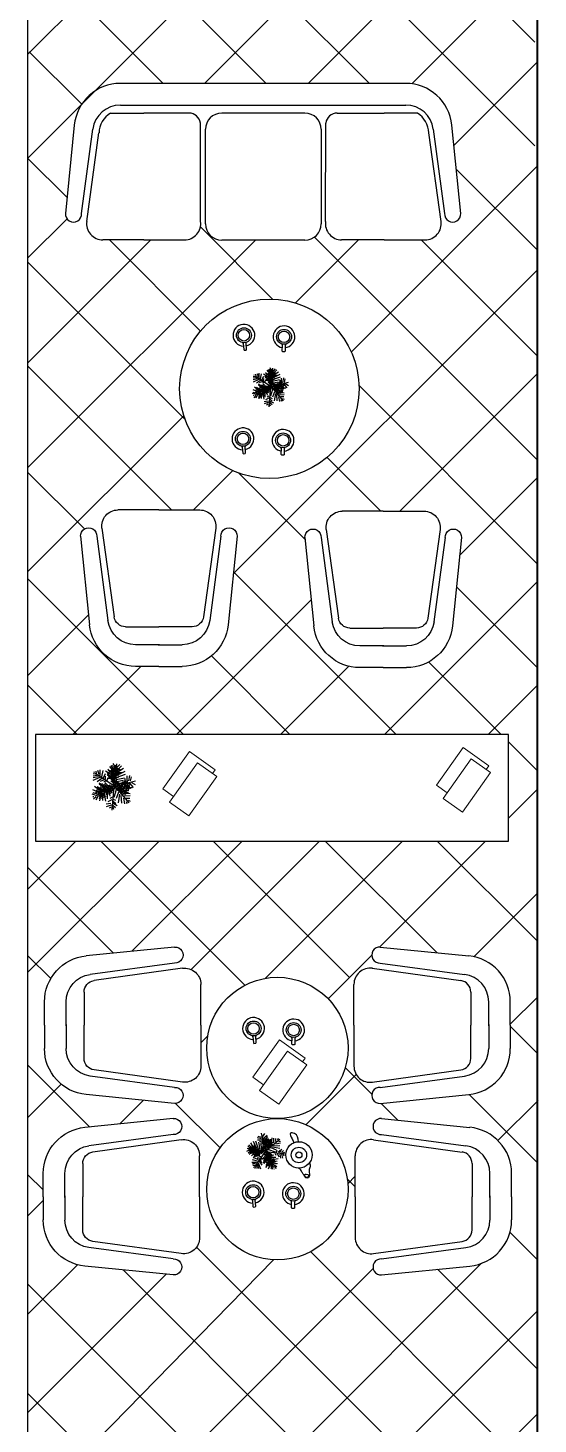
# Model space of a CAD drawing. Header units: millimetres. Extents: x 10088 to 21623, y -4423 to -852.
# Drawn here: x 11814 to 12034, y -3981 to -3378 of the extents above; entities that cross this region are included whole.
import ezdxf

# ---------------------------------------------------------------- set-up
doc = ezdxf.new("R2010")
doc.units = ezdxf.units.MM
doc.linetypes.add('100000', pattern=[200000, 100000, 100000])
for name, color, linetype in [('001', 1, 'Continuous'), ('KP', 1, 'Continuous'), ('LAYER4', 3, 'Continuous'), ('TF', 6, 'Continuous')]:
    doc.layers.add(name, color=color, linetype=linetype)
doc.layers.add('cam', color=4, linetype='Continuous', lineweight=15)
doc.layers.add('SIVA', color=31, linetype='Continuous', lineweight=5)
doc.layers.add('zemin malzeme', color=8, linetype='Continuous', transparency=0.7)

# ---------------------------------------------------------------- blocks, each defined once
blk = doc.blocks.new('22E')
at = {"layer": 'TF'}
for p, q in [((133.92, 68.92), (20.65, 68.92)), ((143.99, 68.92), (133.92, 68.92)), ((16.37, 56.11), (30.72, 56.11)), ((20.64, 59.56), (134.22, 59.56)), ((30.42, 59.56), (144, 59.56)), ((50.26, 56.11), (30.72, 56.11)), ((100.44, 56.08), (64.44, 56.08)), ((114.38, 56.11), (134.66, 56.11)), ((149.01, 56.11), (134.66, 56.11)), ((0.75, 50.92), (-3.08, 12.73)), ((3.86, 12.73), (8.75, 49.15)), ((55.33, 9.28), (55.21, 51.8)), ((57.44, 8.22), (57.44, 49.08)), ((107.44, 49.08), (107.44, 8.22)), ((109.31, 9.28), (109.43, 51.8)), ((155.89, 49.15), (160.78, 12.73)), ((167.72, 12.73), (163.89, 50.92)), ((6.12, 9.28), (11.41, 47.5)), ((159.26, 9.28), (153.97, 47.5)), ((30.72, 1.32), (13.05, 1.32)), ((30.72, 1.32), (48.39, 1.32)), ((100.44, 1.22), (64.44, 1.22)), ((134.66, 1.32), (116.25, 1.32)), ((134.66, 1.32), (152.33, 1.32))]:
    blk.add_line(p, q, dxfattribs=at)
for centre, radius, start, end in [((20.65, 48.92), 20, 90, 174.27212), ((143.99, 48.92), 20, 5.72788, 90), ((20.64, 47.56), 12, 90, 172.36157), ((22.05, 47.12), 10.64, 122.26525, 177.90356), ((50.26, 51.11), 5, 7.88704, 90), ((64.44, 49.08), 7, 90, 180), ((100.44, 49.08), 7, 0, 90), ((114.38, 51.11), 5, 90, 172.11296), ((144, 47.56), 12, 7.63843, 90), ((143.33, 47.12), 10.64, 2.09644, 57.73475), ((0.39, 12.51), 3.48, 176.42225, 3.57775), ((164.25, 12.51), 3.48, 176.42225, 3.57775), ((13.05, 8.32), 7, 172.11296, 270), ((48.39, 8.32), 7, 270, 7.88704), ((64.44, 8.22), 7, 180, 270), ((100.44, 8.22), 7, 270, 0), ((116.25, 8.32), 7, 172.11296, 270), ((152.33, 8.32), 7, 270, 7.88704)]:
    blk.add_arc(centre, radius, start, end, dxfattribs=at)
blk = doc.blocks.new('10E')
at = {"layer": 'TF'}
for p, q in [((-2.01, 69.4), (-12.08, 69.4)), ((-2.01, 69.4), (8.06, 69.4)), ((-1.71, 60.04), (-12.09, 60.04)), ((-2.31, 60.04), (8.07, 60.04)), ((-35.81, 13.2), (-31.98, 51.4)), ((-28.87, 13.2), (-23.99, 49.63)), ((-16.37, 52.3), (-2.01, 52.3)), ((12.35, 52.3), (-2.01, 52.3)), ((24.85, 13.2), (19.96, 49.63)), ((31.79, 13.2), (27.96, 51.4)), ((-26.62, 9.76), (-21.32, 47.98)), ((22.59, 9.76), (17.3, 47.98)), ((-2.01, 1.8), (-19.68, 1.8)), ((-2.01, 1.8), (15.66, 1.8))]:
    blk.add_line(p, q, dxfattribs=at)
for centre, radius, start, end in [((-12.08, 49.4), 20, 90, 174.27212), ((8.06, 49.4), 20, 5.72788, 90), ((-12.09, 48.04), 12, 90, 172.36157), ((8.07, 48.04), 12, 7.63843, 90), ((-16.37, 47.3), 5, 90, 172.11296), ((12.35, 47.3), 5, 7.88704, 90), ((-32.34, 12.99), 3.48, 176.42225, 3.57775), ((28.32, 12.99), 3.48, 176.42225, 3.57775), ((-19.68, 8.8), 7, 172.11296, 270), ((15.66, 8.8), 7, 270, 7.88704)]:
    blk.add_arc(centre, radius, start, end, dxfattribs=at)
blk = doc.blocks.new('jhjfdkjfhd')
at = {"layer": '001', "color": 52, "linetype": 'ByBlock', "true_color": 0xc8c92d}
for p, q in [((12255.8, -5133.27), (12255.14, -5133.11)), ((12255.86, -5132.12), (12255.2, -5132.12)), ((12255.53, -5132.4), (12255.31, -5132.67)), ((12255.8, -5132.89), (12255.31, -5132.78)), ((12255.86, -5131.35), (12255.58, -5131.3)), ((12256.13, -5131.9), (12255.69, -5131.74)), ((12256.9, -5133.05), (12255.91, -5132.34)), ((12256.74, -5133.27), (12255.97, -5133.27)), ((12256.79, -5132.34), (12256.19, -5131.35)), ((12256.46, -5132.89), (12256.24, -5132.89)), ((12256.9, -5132.94), (12256.35, -5132.29)), ((12257.07, -5131.57), (12256.41, -5131.41)), ((12257.12, -5130.42), (12256.46, -5130.42)), ((12256.74, -5131.35), (12256.52, -5131.02)), ((12256.52, -5131.02), (12256.79, -5131.79)), ((12256.79, -5130.69), (12256.57, -5130.97)), ((12257.07, -5131.19), (12256.57, -5131.08)), ((12257.12, -5129.65), (12256.85, -5129.59)), ((12257.4, -5130.2), (12256.96, -5130.03)), ((12257.01, -5132.01), (12257.01, -5131.63)), ((12257.07, -5132.67), (12257.07, -5132.29)), ((12257.07, -5133), (12257.84, -5133)), ((12258.17, -5131.35), (12257.18, -5130.64)), ((12258, -5131.57), (12257.23, -5131.57)), ((12257.23, -5133.33), (12257.23, -5132.94)), ((12257.29, -5132.67), (12257.51, -5131.24)), ((12257.29, -5132.83), (12257.67, -5132.72)), ((12257.4, -5132.34), (12258.17, -5132.18)), ((12258.06, -5130.64), (12257.45, -5129.65)), ((12257.84, -5131.63), (12257.45, -5131.9)), ((12257.73, -5131.19), (12257.51, -5131.19)), ((12257.56, -5133.27), (12258.28, -5133.38)), ((12257.58, -5133.72), (12257.8, -5132.29)), ((12258.17, -5131.24), (12257.62, -5130.58)), ((12257.84, -5132.01), (12257.67, -5132.45)), ((12257.67, -5133.44), (12257.84, -5132.89)), ((12257.78, -5129.32), (12258.06, -5130.09)), ((12258, -5129.65), (12257.78, -5129.32)), ((12257.84, -5132.89), (12257.78, -5132.56)), ((12257.78, -5132.56), (12258.11, -5132.89)), ((12258.11, -5132.89), (12257.78, -5133.33)), ((12258.17, -5131.63), (12258, -5132.18)), ((12258.11, -5132.83), (12258.44, -5132.4)), ((12258.28, -5132.23), (12258.17, -5133.44)), ((12258.28, -5130.31), (12258.28, -5129.92)), ((12258.33, -5130.97), (12258.33, -5130.58)), ((12258.33, -5131.3), (12259.1, -5131.3)), ((12258.39, -5132.4), (12258.61, -5132.67)), ((12258.44, -5131.79), (12258.44, -5131.96)), ((12258.5, -5131.63), (12258.5, -5131.24)), ((12258.55, -5130.97), (12258.77, -5129.54)), ((12258.55, -5131.13), (12258.94, -5131.02)), ((12258.66, -5130.64), (12259.43, -5130.47)), ((12258.66, -5131.52), (12258.83, -5132.61)), ((12258.83, -5131.57), (12259.54, -5131.68)), ((12258.88, -5132.94), (12259.16, -5132.94)), ((12259.27, -5132.12), (12258.99, -5132.89)), ((12259.05, -5131.79), (12259.16, -5131.96)), ((12259.38, -5131.13), (12259.71, -5130.69)), ((12259.54, -5132.29), (12259.71, -5132.5)), ((12251.76, -5138.41), (12251.11, -5138.29)), ((12251.9, -5137.66), (12251.64, -5137.55)), ((12252.07, -5138.25), (12251.67, -5138.01)), ((12252.64, -5138.8), (12252.23, -5137.72)), ((12253.05, -5138.1), (12252.43, -5137.81)), ((12252.77, -5137.82), (12252.61, -5137.46)), ((12252.61, -5137.46), (12252.74, -5138.26)), ((12253.12, -5137.72), (12252.66, -5137.52)), ((12253.32, -5136.97), (12252.67, -5136.85)), ((12252.94, -5137.18), (12252.68, -5137.41)), ((12252.92, -5138.52), (12252.99, -5138.14)), ((12253.06, -5139.22), (12253.54, -5137.85)), ((12253.46, -5136.22), (12253.2, -5136.11)), ((12253.97, -5138.27), (12253.21, -5138.13)), ((12253.63, -5136.81), (12253.23, -5136.57)), ((12254.17, -5138.08), (12253.33, -5137.2)), ((12253.8, -5138.29), (12253.37, -5138.49)), ((12253.77, -5137.84), (12253.55, -5137.8)), ((12254.19, -5137.98), (12253.77, -5137.23)), ((12254.19, -5137.36), (12253.78, -5136.28)), ((12254.01, -5139.12), (12254.49, -5137.76)), ((12254.17, -5136.02), (12254.3, -5136.82)), ((12254.32, -5136.38), (12254.17, -5136.02)), ((12254.34, -5138.06), (12255.1, -5138.2)), ((12254.4, -5137.74), (12254.48, -5137.36)), ((12254.44, -5138.41), (12254.52, -5138.04)), ((12254.47, -5137.08), (12254.54, -5136.7)), ((12254.59, -5137.94), (12254.99, -5137.9)), ((12254.62, -5137.78), (12255.1, -5136.41)), ((12254.79, -5137.47), (12255.58, -5137.45)), ((12255.96, -5138.03), (12254.97, -5137.31)), ((12255.8, -5138.24), (12255.03, -5138.24)), ((12255.4, -5138.09), (12255.81, -5137.72)), ((12255.96, -5137.92), (12255.41, -5137.26)), ((12255.42, -5136.98), (12255.49, -5136.6)), ((12256.09, -5134.32), (12255.44, -5134.16)), ((12255.57, -5137.68), (12256.05, -5136.32)), ((12255.82, -5133.44), (12255.6, -5133.72)), ((12256.09, -5133.94), (12255.6, -5133.83)), ((12255.68, -5138.24), (12256.24, -5138.15)), ((12256.74, -5138.54), (12255.75, -5137.82)), ((12256.63, -5137.82), (12256.03, -5136.83)), ((12256.57, -5133.33), (12256.19, -5133.6)), ((12256.74, -5138.43), (12256.19, -5137.77)), ((12257.19, -5134.1), (12256.2, -5133.39)), ((12256.24, -5138.15), (12256.4, -5138.03)), ((12257.03, -5134.32), (12256.26, -5134.32)), ((12256.36, -5136.5), (12256.63, -5137.27)), ((12256.57, -5133.71), (12256.41, -5134.15)), ((12256.86, -5134.37), (12256.48, -5134.65)), ((12256.75, -5133.94), (12256.53, -5133.94)), ((12257.19, -5133.99), (12256.64, -5133.33)), ((12256.86, -5134.76), (12256.7, -5135.2)), ((12256.9, -5133.33), (12256.74, -5133.88)), ((12257.01, -5133.93), (12256.9, -5135.14)), ((12257.19, -5134.37), (12257.03, -5134.92)), ((12257.12, -5134.1), (12257.34, -5134.37)), ((12257.18, -5133.49), (12257.18, -5133.66)), ((12257.3, -5134.98), (12257.19, -5136.19)), ((12257.36, -5133.72), (12257.36, -5133.33)), ((12257.36, -5134.05), (12258.13, -5134.05)), ((12257.51, -5134.59), (12257.56, -5134.15)), ((12257.52, -5134.37), (12257.52, -5133.99)), ((12257.56, -5134.04), (12257.67, -5133.44)), ((12257.56, -5134.15), (12257.56, -5134.04)), ((12257.58, -5133.88), (12257.96, -5133.77)), ((12257.62, -5134.65), (12257.89, -5134.65)), ((12258, -5133.82), (12257.73, -5134.59)), ((12257.78, -5133.49), (12257.89, -5133.66)), ((12258.71, -5138.15), (12258.05, -5137.98)), ((12258.06, -5133.66), (12259.1, -5133.66)), ((12258.76, -5136.99), (12258.1, -5136.99)), ((12258.43, -5137.27), (12258.21, -5137.54)), ((12258.71, -5137.76), (12258.21, -5137.65)), ((12258.28, -5133.99), (12258.44, -5134.21)), ((12259.04, -5136.77), (12258.6, -5136.61)), ((12259.81, -5137.93), (12258.82, -5137.21)), ((12259.64, -5138.15), (12258.87, -5138.15)), ((12259.54, -5137.5), (12258.88, -5137.5)), ((12259.21, -5137.78), (12258.99, -5138.05)), ((12259.49, -5138.27), (12258.99, -5138.16)), ((12259.48, -5138.2), (12259.09, -5138.48)), ((12259.37, -5137.76), (12259.15, -5137.76)), ((12259.81, -5137.82), (12259.26, -5137.16)), ((12259.54, -5136.74), (12259.27, -5136.68)), ((12259.82, -5137.28), (12259.38, -5137.12)), ((12260.59, -5138.44), (12259.6, -5137.72)), ((12260.48, -5137.72), (12259.87, -5136.74)), ((12260.15, -5138.27), (12259.93, -5138.27)), ((12260.59, -5138.33), (12260.04, -5137.67)), ((12260.75, -5136.96), (12260.09, -5136.79)), ((12260.8, -5135.8), (12260.15, -5135.8)), ((12260.2, -5136.41), (12260.48, -5137.17)), ((12260.42, -5136.74), (12260.2, -5136.41)), ((12260.48, -5136.08), (12260.26, -5136.35)), ((12260.75, -5136.57), (12260.26, -5136.46)), ((12260.8, -5135.03), (12260.53, -5134.98)), ((12261.08, -5135.58), (12260.64, -5135.42)), ((12261.35, -5136.41), (12260.7, -5136.3)), ((12260.7, -5137.39), (12260.7, -5137.01)), ((12260.75, -5138.05), (12260.75, -5137.67)), ((12261.85, -5136.74), (12260.86, -5136.02)), ((12261.68, -5136.96), (12260.91, -5136.96)), ((12260.97, -5138.05), (12261.19, -5136.63)), ((12260.97, -5138.22), (12261.35, -5138.11)), ((12261.08, -5137.72), (12261.85, -5137.56)), ((12261.74, -5136.02), (12261.13, -5135.03)), ((12261.52, -5137.01), (12261.13, -5137.28)), ((12261.41, -5136.57), (12261.19, -5136.57)), ((12261.85, -5136.63), (12261.3, -5135.97)), ((12261.35, -5135.86), (12261.35, -5136.41)), ((12261.52, -5137.39), (12261.35, -5137.83)), ((12261.68, -5135.03), (12261.46, -5134.7)), ((12261.46, -5134.7), (12261.74, -5135.47)), ((12261.85, -5137.01), (12261.68, -5137.56)), ((12261.79, -5138.22), (12262.12, -5137.78)), ((12261.96, -5137.61), (12261.85, -5138.82)), ((12261.96, -5135.69), (12261.96, -5135.31)), ((12262.01, -5136.35), (12262.01, -5135.97)), ((12262.01, -5136.68), (12262.78, -5136.68)), ((12262.07, -5137.78), (12262.29, -5138.05)), ((12262.12, -5137.17), (12262.12, -5137.34)), ((12262.18, -5137.01), (12262.18, -5136.63)), ((12262.23, -5136.35), (12262.45, -5134.92)), ((12262.23, -5136.52), (12262.62, -5136.41)), ((12262.34, -5136.02), (12263.11, -5135.86)), ((12262.34, -5136.9), (12262.51, -5138)), ((12262.51, -5136.96), (12263.22, -5137.07)), ((12262.95, -5137.5), (12262.67, -5138.27)), ((12262.73, -5137.17), (12262.84, -5137.34)), ((12263, -5137.34), (12264.05, -5137.34)), ((12263.06, -5136.52), (12263.39, -5136.08)), ((12263.22, -5137.67), (12263.39, -5137.89)), ((12251.49, -5139.54), (12250.88, -5139.26)), ((12251.56, -5139.16), (12251.1, -5138.96)), ((12251.39, -5138.62), (12251.12, -5138.85)), ((12252.41, -5139.71), (12251.66, -5139.57)), ((12252.61, -5139.53), (12251.77, -5138.64)), ((12252.24, -5139.73), (12251.81, -5139.93)), ((12252.17, -5140.11), (12251.93, -5140.51)), ((12252.21, -5139.28), (12252, -5139.24)), ((12252.64, -5139.42), (12252.22, -5138.67)), ((12252.56, -5140.41), (12252.23, -5141.58)), ((12252.56, -5139.8), (12252.3, -5140.3)), ((12252.56, -5139.37), (12252.94, -5138.71)), ((12253.6, -5138.77), (12252.56, -5139.37)), ((12252.64, -5140.59), (12252.8, -5140.9)), ((12252.8, -5140.01), (12252.77, -5140.17)), ((12252.79, -5139.5), (12253.54, -5139.64)), ((12252.85, -5139.18), (12252.92, -5138.8)), ((12252.89, -5139.86), (12252.96, -5139.48)), ((12252.94, -5138.71), (12253.55, -5138.71)), ((12253.02, -5141.22), (12253.29, -5141.27)), ((12253.03, -5139.38), (12253.43, -5139.34)), ((12253.07, -5139.78), (12253.03, -5140.89)), ((12253.55, -5140.48), (12253.14, -5141.19)), ((12253.22, -5139.86), (12253.9, -5140.1)), ((12253.23, -5138.91), (12254.02, -5138.89)), ((12253.4, -5140.12), (12253.48, -5140.3)), ((12253.73, -5138.67), (12253.48, -5139.07)), ((12253.55, -5138.71), (12254.43, -5138.33)), ((12254.21, -5138.82), (12253.6, -5138.77)), ((12253.64, -5140.33), (12254.66, -5140.52)), ((12254.12, -5138.97), (12253.79, -5140.14)), ((12253.79, -5140.7), (12253.92, -5140.94)), ((12253.84, -5139.53), (12254.25, -5139.16)), ((12254.12, -5138.35), (12253.86, -5138.86)), ((12254.2, -5139.15), (12254.36, -5139.46)), ((12254.36, -5138.57), (12254.33, -5138.73)), ((12254.58, -5139.78), (12254.85, -5139.83)), ((12254.63, -5138.34), (12254.59, -5139.45)), ((12255.11, -5139.04), (12254.7, -5139.75)), ((12255.07, -5138.87), (12254.74, -5140.04)), ((12254.78, -5138.42), (12255.46, -5138.66)), ((12254.95, -5138.68), (12255.03, -5138.86)), ((12255.19, -5138.89), (12256.22, -5139.08)), ((12255.35, -5139.26), (12255.47, -5139.5)), ((12255.53, -5139.68), (12255.8, -5139.74)), ((12256.58, -5138.76), (12255.81, -5138.76)), ((12256.41, -5138.81), (12256.03, -5139.09)), ((12256.3, -5138.37), (12256.08, -5138.37)), ((12256.41, -5139.2), (12256.25, -5139.63)), ((12256.74, -5138.81), (12256.58, -5139.36)), ((12259.49, -5138.66), (12258.83, -5138.49)), ((12260.42, -5138.66), (12259.65, -5138.66)), ((12260.26, -5138.71), (12259.87, -5138.99)), ((12260.26, -5139.1), (12260.09, -5139.54)), ((12260.59, -5138.71), (12260.42, -5139.26)), ((12260.7, -5139.32), (12260.59, -5140.53)), ((12260.75, -5138.38), (12261.52, -5138.38)), ((12260.8, -5139.48), (12261.02, -5139.76)), ((12260.86, -5138.88), (12260.86, -5139.04)), ((12260.91, -5138.71), (12260.91, -5138.33)), ((12261.08, -5138.6), (12261.24, -5139.7)), ((12261.24, -5138.66), (12261.96, -5138.77)), ((12261.3, -5140.03), (12261.57, -5140.03)), ((12261.68, -5139.21), (12261.41, -5139.98)), ((12261.46, -5138.88), (12261.57, -5139.04)), ((12261.74, -5139.04), (12262.78, -5139.04)), ((12261.96, -5139.37), (12262.12, -5139.59)), ((12262.56, -5138.33), (12262.84, -5138.33))]:
    blk.add_line(p, q, dxfattribs=at)
at = {"layer": '001', "color": 8, "linetype": 'ByBlock'}
for p, q in [((12257.4, -5133.22), (12257.56, -5134.32)), ((12259.32, -5131.96), (12260.37, -5131.96)), ((12257.41, -5135.14), (12257.63, -5135.42)), ((12257.47, -5134.54), (12257.47, -5134.7)), ((12257.78, -5133.33), (12257.78, -5134.32)), ((12257.78, -5134.32), (12257.84, -5134.7)), ((12258.28, -5135.86), (12258.33, -5135.64)), ((12258.33, -5135.64), (12258.61, -5135.25)), ((12259.7, -5137.21), (12259.09, -5136.22)), ((12260.7, -5136.3), (12259.27, -5136.74)), ((12259.42, -5135.89), (12259.7, -5136.66))]:
    blk.add_line(p, q, dxfattribs=at)
at = {"layer": '001', "color": 114, "linetype": 'ByBlock', "true_color": 0x139b48}
for p, q in [((12254.43, -5138.33), (12255.68, -5138.24)), ((12256.4, -5138.03), (12256.85, -5137.45)), ((12256.85, -5137.45), (12257.18, -5137.01)), ((12257.78, -5137.34), (12257.07, -5138.43)), ((12257.18, -5137.01), (12257.34, -5136.74)), ((12257.34, -5135.03), (12257.51, -5134.59)), ((12258.06, -5135.47), (12257.34, -5135.03)), ((12257.34, -5136.74), (12257.56, -5136.3)), ((12257.56, -5136.3), (12257.67, -5135.64)), ((12257.67, -5135.64), (12257.84, -5135.53)), ((12258.44, -5135.25), (12257.78, -5137.34)), ((12257.84, -5134.7), (12258.22, -5135.03)), ((12258.11, -5135.25), (12257.84, -5135.53)), ((12257.84, -5135.53), (12258.17, -5135.31)), ((12257.84, -5135.53), (12257.89, -5135.75)), ((12257.89, -5135.75), (12258.28, -5135.86)), ((12258.33, -5135.03), (12258.06, -5135.47)), ((12258.39, -5135.09), (12258.17, -5135.14)), ((12258.22, -5134.76), (12258.72, -5135.42)), ((12258.83, -5136.3), (12258.28, -5135.75)), ((12258.61, -5135.25), (12258.39, -5135.09)), ((12258.72, -5135.42), (12258.94, -5135.8)), ((12259.27, -5136.74), (12258.83, -5136.3)), ((12258.94, -5135.8), (12261.35, -5135.86)), ((12255.47, -5138.6), (12254.21, -5138.82)), ((12257.07, -5138.43), (12255.47, -5138.6))]:
    blk.add_line(p, q, dxfattribs=at)
at = {"layer": '001', "color": 114, "linetype": 'ByBlock', "true_color": 0x139b48, "extrusion": (0, 0, -1)}
for centre, major_axis, ratio in [((12257.02, -5137.82), (-0.119, -0.119), 0.637314), ((12256.99, -5137.79), (-0.08, -0.114), 0.711049), ((12257.75, -5134.95), (0.089, 0.149), 0.618485), ((12257.75, -5134.91), (-0.08, -0.114), 0.711049), ((12257.8, -5136.63), (0.089, 0.149), 0.618485), ((12257.81, -5136.6), (-0.08, -0.114), 0.711049), ((12259.4, -5136.11), (0.194, -0.045), 0.711049), ((12259.39, -5136.1), (0.136, -0.031), 0.711049)]:
    blk.add_ellipse(centre, major_axis=major_axis, ratio=ratio, dxfattribs=at)
at = {"layer": 'LAYER4', "color": 116, "true_color": 0x136734}
for p, q in [((12250.74, -5132.61), (12250, -5132.5)), ((12251.51, -5133.09), (12250, -5133.25)), ((12250.45, -5132.09), (12250.35, -5131.8)), ((12257.46, -5136.76), (12250.74, -5132.32)), ((12251.22, -5132.38), (12251.16, -5131.51)), ((12252.22, -5132.73), (12251.74, -5131.28)), ((12252.51, -5133.09), (12252.55, -5131.05)), ((12253.15, -5133.5), (12253.61, -5131.28)), ((12253.73, -5133.96), (12254.48, -5132.38)), ((12257.41, -5133.4), (12254.44, -5131.53)), ((12257.26, -5134.25), (12255.02, -5132.44)), ((12257.26, -5132.57), (12255.33, -5130.89)), ((12257.72, -5131.92), (12255.98, -5129.81)), ((12257.72, -5130.97), (12256.56, -5129.41)), ((12257.78, -5129.74), (12257.26, -5128.7)), ((12257.43, -5136.59), (12258.49, -5128.83)), ((12258.3, -5133.79), (12261.71, -5132.63)), ((12258.36, -5132.11), (12260.94, -5130.45)), ((12258.43, -5133.02), (12261.58, -5131.53)), ((12258.61, -5131.22), (12260.17, -5129.6)), ((12258.82, -5129.99), (12259.65, -5129.16)), ((12262.25, -5135.37), (12262.25, -5133.21)), ((12262.83, -5135.02), (12263.24, -5133.09)), ((12252.38, -5139.25), (12249.87, -5138.24)), ((12252.45, -5133.79), (12249.93, -5134.89)), ((12251.86, -5133.5), (12250, -5133.96)), ((12253.03, -5138.94), (12250.45, -5137.07)), ((12257, -5136.97), (12250.76, -5140.54)), ((12253.8, -5138.48), (12251.41, -5137.2)), ((12253.15, -5134.19), (12251.45, -5135.37)), ((12255.21, -5137.53), (12252.18, -5135.79)), ((12254.44, -5137.84), (12252.24, -5136.24)), ((12253.96, -5134.6), (12252.51, -5135.18)), ((12254.77, -5135.1), (12253.88, -5135.33)), ((12255.83, -5137.18), (12254.23, -5135.64)), ((12254.46, -5134.38), (12254.5, -5133.32)), ((12255.05, -5134.91), (12255.4, -5133.79)), ((12255.6, -5138.24), (12256.04, -5140.54)), ((12257.32, -5135.27), (12256.12, -5133.54)), ((12256.31, -5137.65), (12256.62, -5138.94)), ((12257.41, -5135.97), (12256.43, -5134.95)), ((12257.46, -5136.76), (12256.7, -5145.56)), ((12258.36, -5138.17), (12257.41, -5141)), ((12257.43, -5136.59), (12262.88, -5142.95)), ((12257.78, -5136.24), (12259.4, -5135.6)), ((12258.05, -5136.82), (12259.71, -5136.82)), ((12258.11, -5135.33), (12260.81, -5134.75)), ((12258.3, -5134.5), (12261.33, -5133.85)), ((12258.82, -5137.59), (12261.39, -5137.07)), ((12259.53, -5138.36), (12263.2, -5136.95)), ((12260.44, -5136.18), (12265.28, -5134.95)), ((12260.61, -5135.83), (12260.79, -5135.25)), ((12261.08, -5136.24), (12261.95, -5136.99)), ((12261.44, -5135.6), (12261.6, -5134.14)), ((12261.89, -5136.06), (12262.95, -5136.7)), ((12263.01, -5135.7), (12264.47, -5137.4)), ((12263.47, -5135.02), (12263.82, -5133.5)), ((12263.82, -5135.54), (12265.17, -5136.35)), ((12250.7, -5140.17), (12249.66, -5139.83)), ((12250.24, -5140.69), (12249.87, -5140.81)), ((12251.47, -5139.77), (12250, -5139.34)), ((12251.16, -5140.75), (12250.18, -5141.64)), ((12251.86, -5140.42), (12251.03, -5141.91)), ((12252.76, -5139.71), (12252.32, -5142.16)), ((12253.4, -5139.46), (12253.4, -5142.03)), ((12253.92, -5139), (12254.5, -5142.35)), ((12256.41, -5143.11), (12254.71, -5143.41)), ((12255.02, -5138.61), (12255.02, -5141.45)), ((12256.76, -5141.88), (12255.31, -5142.6)), ((12256.72, -5141), (12256.02, -5141.41)), ((12257.18, -5143.08), (12258.7, -5143.88)), ((12257.22, -5142.34), (12258.22, -5143.11)), ((12257.25, -5141.6), (12258.09, -5141.95)), ((12259.19, -5139.07), (12258.28, -5141.37)), ((12259.53, -5139.83), (12259.03, -5142.95)), ((12259.98, -5140.29), (12260.17, -5142.99)), ((12260.04, -5139), (12262.74, -5138.36)), ((12260.54, -5139.4), (12263.39, -5139.58)), ((12260.9, -5141.27), (12261.27, -5143.26)), ((12261.27, -5140.35), (12263.33, -5140.29)), ((12261.83, -5141.18), (12263.2, -5141.18)), ((12261.87, -5142.43), (12262.12, -5143.2)), ((12262.59, -5142), (12263.35, -5142.33)), ((12256.47, -5143.76), (12254.67, -5144.3)), ((12256.47, -5144.46), (12255.77, -5144.88)), ((12257.06, -5144.4), (12257.35, -5145.17)), ((12257.12, -5143.76), (12258.09, -5144.63))]:
    blk.add_line(p, q, dxfattribs=at)
blk = doc.blocks.new('hgjg')
at = {"color": 253, "linetype": 'Continuous'}
for p, q in [((11856.6, -3252.64), (12032.83, -3428.86)), ((11940, -3262.88), (11813.71, -3389.18)), ((11916.07, -3267.2), (12032.83, -3383.96)), ((11971.23, -3276.56), (11813.71, -3434.08)), ((11835.98, -3276.56), (11961.26, -3401.84)), ((12014.77, -3277.01), (11889.94, -3401.84)), ((11813.71, -3298.83), (11916.72, -3401.84)), ((12033.06, -3303.62), (11934.84, -3401.84)), ((11813.71, -3343.37), (11872.18, -3401.84)), ((12033.94, -3347.64), (11979.74, -3401.84)), ((11814.2, -3388.23), (11836.96, -3410.82)), ((12033.94, -3392.54), (11997.78, -3428.7)), ((11813.71, -3434.25), (11830.61, -3451.16)), ((12033.94, -3437.45), (11953.45, -3517.94)), ((11998.81, -3438.94), (12033.94, -3473.95)), ((11830.61, -3460.34), (11813.71, -3477.25)), ((11888.24, -3463.89), (11919.38, -3495.03)), ((11937.5, -3468.24), (12033.94, -3564.68)), ((11866.83, -3469.44), (11813.71, -3522.56)), ((11912.04, -3469.54), (11813.71, -3567.88)), ((11848.9, -3469.44), (11888.33, -3508.87)), ((11956.63, -3469.44), (11929.38, -3496.69)), ((11983.6, -3469.44), (12033.94, -3519.78)), ((11813.71, -3479.15), (11881.61, -3547.05)), ((12033.94, -3482.35), (11902.44, -3613.84)), ((11813.71, -3524.05), (11875.81, -3586.15)), ((12033.94, -3527.25), (11974.49, -3586.7)), ((11956.81, -3532.45), (12033.94, -3609.58)), ((11881.06, -3545.43), (11813.71, -3612.78)), ((11942.97, -3563.51), (11966.16, -3586.7)), ((11813.71, -3570.01), (11838.09, -3594.39)), ((11902.2, -3569.18), (11885.23, -3586.15)), ((11904.79, -3570.23), (11933.5, -3598.94)), ((12033.94, -3572.15), (12000.24, -3605.85)), ((11902.54, -3612.88), (11972.9, -3683.25)), ((11813.71, -3615.97), (11880.99, -3683.25)), ((12033.94, -3617.05), (11967.74, -3683.25)), ((11998.88, -3619.42), (12033.71, -3654.25)), ((11936.12, -3625.07), (11877.94, -3683.25)), ((11839.88, -3631.51), (11813.71, -3657.68)), ((11892.96, -3649.27), (11926.94, -3683.25)), ((11862.53, -3653.75), (11833.04, -3683.25)), ((11952.37, -3653.72), (11922.84, -3683.25)), ((11986.8, -3651.79), (12018.26, -3683.25)), ((11813.71, -3661.92), (11835.03, -3683.25)), ((12033.94, -3661.95), (12012.64, -3683.25)), ((12021.43, -3686.42), (12033.71, -3698.69)), ((12033.94, -3706.85), (12021.43, -3719.36)), ((11870.36, -3729.27), (11813.71, -3785.92)), ((11834.46, -3729.27), (11813.71, -3750.02)), ((11907.49, -3791.53), (11845.23, -3729.27)), ((11906.26, -3729.27), (11858.65, -3776.88)), ((11939.73, -3729.27), (11884.24, -3784.75)), ((11952.61, -3788.18), (11893.69, -3729.27)), ((11975.63, -3729.27), (11916.34, -3788.56)), ((11990.37, -3777.48), (11942.16, -3729.27)), ((12011.52, -3729.27), (11965.76, -3775.03)), ((12033.94, -3772.58), (11990.63, -3729.27)), ((11850.68, -3777.68), (11813.71, -3740.7)), ((12033.94, -3751.75), (12006.46, -3779.23)), ((11962.29, -3778.5), (11943.42, -3797.37)), ((12033.94, -3796.66), (12022.18, -3808.41)), ((12033.94, -3821.05), (12022.18, -3809.29)), ((11888.45, -3816.44), (11891.42, -3813.47)), ((11840.43, -3852.85), (11813.71, -3826.13)), ((11955.58, -3830.11), (11933.89, -3851.8)), ((11962.34, -3838.57), (11950.86, -3827.09)), ((11813.71, -3848.68), (11828.08, -3834.31)), ((11853.46, -3851.43), (11863.6, -3841.29)), ((11896.74, -3861.87), (11877.51, -3842.64)), ((11973.6, -3849.83), (11966.37, -3842.6)), ((12033.94, -3868.34), (12004.38, -3838.79)), ((12034.17, -3841.32), (12016.83, -3858.67)), ((11820.3, -3880.02), (11813.71, -3873.42)), ((11955.13, -3878.66), (11951.72, -3875.25)), ((11951.96, -3877.33), (11955.13, -3874.09)), ((11813.71, -3891.19), (11820.3, -3884.59)), ((12033.94, -3910.17), (12022.02, -3898.25)), ((12033.94, -4052.06), (11886.58, -3904.7)), ((12033.94, -4004.76), (11935.85, -3906.68)), ((11813.71, -4018.7), (11919.81, -3910.2)), ((11813.71, -3933.69), (11835.09, -3912.31)), ((11813.71, -4063.24), (11962.92, -3914.03)), ((11929.25, -3988.97), (11854.84, -3914.55)), ((11932.06, -3989.43), (12009.78, -3911.71)), ((12033.94, -3957.47), (11990.77, -3914.3)), ((11813.71, -3976.2), (11873.48, -3916.42)), ((11891.3, -3998.32), (11813.71, -3920.72)), ((11960.78, -4005.25), (12033.71, -3932.33)), ((11871.42, -4025.73), (11813.71, -3968.02)), ((11974.82, -4035.76), (12033.71, -3976.87))]:
    blk.add_line(p, q, dxfattribs=at)

msp = doc.modelspace()

# ---------------------------------------------------------------- linework, layer by layer
at = {"color": 253}
for p, q in [((11813.71, -4274.19), (11813.71, -3250.18)), ((12033.71, -4274.19), (12033.71, -3276.56))]:
    msp.add_line(p, q, dxfattribs=at)
for p, q in [((11906.44, -3513.84), (11906.73, -3514.31)), ((11906.73, -3514.31), (11906.95, -3516.9)), ((11906.95, -3516.9), (11907.22, -3517.13)), ((11907.22, -3517.13), (11907.96, -3517.06)), ((11907.96, -3514.21), (11908.17, -3513.69)), ((11908.19, -3516.8), (11907.96, -3514.21)), ((11907.96, -3517.06), (11908.19, -3516.8)), ((11923.67, -3514.92), (11923.43, -3514.42)), ((11923.6, -3517.52), (11923.67, -3514.92)), ((11924.91, -3514.95), (11924.84, -3517.55)), ((11925.17, -3514.47), (11924.91, -3514.95)), ((11923.84, -3517.78), (11923.6, -3517.52)), ((11924.59, -3517.8), (11923.84, -3517.78)), ((11924.84, -3517.55), (11924.59, -3517.8)), ((11906.03, -3558.58), (11906.32, -3559.06)), ((11906.32, -3559.06), (11906.54, -3561.65)), ((11907.55, -3558.95), (11907.76, -3558.44)), ((11907.78, -3561.54), (11907.55, -3558.95)), ((11923.26, -3559.67), (11923.02, -3559.17)), ((11924.76, -3559.21), (11924.49, -3559.7)), ((11906.54, -3561.65), (11906.81, -3561.87)), ((11906.81, -3561.87), (11907.55, -3561.81)), ((11907.55, -3561.81), (11907.78, -3561.54)), ((11923.19, -3562.27), (11923.26, -3559.67)), ((11923.43, -3562.52), (11923.19, -3562.27)), ((11924.17, -3562.54), (11923.43, -3562.52)), ((11924.43, -3562.3), (11924.17, -3562.54)), ((11924.49, -3559.7), (11924.43, -3562.3)), ((11910.61, -3813.39), (11910.9, -3813.86)), ((11910.9, -3813.86), (11911.12, -3816.46)), ((11911.12, -3816.46), (11911.39, -3816.68)), ((11911.39, -3816.68), (11912.13, -3816.62)), ((11912.13, -3813.76), (11912.34, -3813.24)), ((11912.36, -3816.35), (11912.13, -3813.76)), ((11912.13, -3816.62), (11912.36, -3816.35)), ((11927.84, -3814.48), (11927.6, -3813.97)), ((11927.77, -3817.07), (11927.84, -3814.48)), ((11928.01, -3817.33), (11927.77, -3817.07)), ((11928.76, -3817.35), (11928.01, -3817.33)), ((11929.01, -3817.11), (11928.76, -3817.35)), ((11929.08, -3814.51), (11929.01, -3817.11)), ((11929.34, -3814.02), (11929.08, -3814.51)), ((11910.44, -3884.11), (11910.73, -3884.59)), ((11910.73, -3884.59), (11910.95, -3887.18)), ((11911.96, -3884.48), (11912.17, -3883.97)), ((11912.19, -3887.07), (11911.96, -3884.48)), ((11927.67, -3885.2), (11927.43, -3884.7)), ((11927.6, -3887.8), (11927.67, -3885.2)), ((11928.91, -3885.23), (11928.84, -3887.83)), ((11929.17, -3884.74), (11928.91, -3885.23)), ((11910.95, -3887.18), (11911.22, -3887.4)), ((11911.22, -3887.4), (11911.96, -3887.34)), ((11911.96, -3887.34), (11912.19, -3887.07)), ((11927.84, -3888.05), (11927.6, -3887.8)), ((11928.59, -3888.07), (11927.84, -3888.05)), ((11928.84, -3887.83), (11928.59, -3888.07))]:
    msp.add_line(p, q)
at = {"color": 253, "linetype": 'Continuous'}
msp.add_line((11823.57, -3788.69), (11813.71, -3778.83), dxfattribs=at)
for points in [[(11813.69, -3250.34), (11821.6, -3250.99), (11821.6, -3276.56), (11856.6, -3276.56), (11856.6, -3250.83), (11881.07, -3250.83), (11881.07, -3276.56), (11916.07, -3276.56), (11916.07, -3250.83), (11940, -3250.83), (11940, -3276.56), (11975, -3276.56), (11975, -3250.83), (11998.94, -3250.83), (11998.94, -3276.56), (12033.94, -3276.56), (12033.94, -4274.19), (11813.71, -4274.19), (11813.71, -4015.32)], [(11813.71, -3976.2), (11813.71, -3250.18)]]:
    msp.add_lwpolyline(points)
msp.add_lwpolyline([(11817.01, -3729.27), (12021.43, -3729.27), (12021.43, -3683.25), (11817.01, -3683.25)], close=True)
for centre, radius in [((11907.04, -3510.68), 3.22), ((11907.04, -3510.68), 2.48), ((11924.38, -3511.35), 3.22), ((11924.38, -3511.35), 2.48), ((11906.63, -3555.43), 3.22), ((11906.63, -3555.43), 2.48), ((11923.97, -3556.09), 3.22), ((11923.97, -3556.09), 2.48), ((11911.21, -3810.23), 3.22), ((11911.21, -3810.23), 2.48), ((11928.55, -3810.9), 3.22), ((11928.55, -3810.9), 2.48), ((11930.82, -3864.87), 5.7), ((11930.81, -3864.91), 3.33), ((11930.82, -3864.87), 1.31), ((11911.04, -3880.96), 3.22), ((11911.04, -3880.96), 2.48), ((11928.38, -3881.62), 3.22), ((11928.38, -3881.62), 2.48)]:
    msp.add_circle(centre, radius)
for centre, start, end in [((11907.04, -3510.68), 282.48606, 267.3648), ((11924.38, -3511.35), 276.10243, 260.98117), ((11906.63, -3555.43), 282.48606, 267.3648), ((11923.97, -3556.09), 276.10243, 260.98117), ((11911.21, -3810.23), 282.48606, 267.3648), ((11928.55, -3810.9), 276.10243, 260.98117), ((11911.04, -3880.96), 282.48606, 267.3648), ((11928.38, -3881.62), 276.10243, 260.98117)]:
    msp.add_arc(centre, 4.71, start, end)
for points in [[(11930.68, -3859.17), (11928.85, -3855.61), (11927.14, -3855.53), (11927.84, -3857.86), (11928.59, -3859.63)], [(11935.39, -3868.27), (11935.65, -3870.01), (11935.21, -3871.51), (11935.4, -3873.62), (11934.9, -3874.75), (11933.75, -3874.73), (11933.07, -3873.8), (11932.29, -3872.67), (11931.53, -3871.25), (11930.69, -3870.57)], [(11934.71, -3874.52), (11934.99, -3873.59), (11934, -3873.17), (11933.36, -3873.36), (11933.39, -3873.89), (11933.81, -3874.45), (11934.59, -3874.67), (11934.71, -3874.52)]]:
    msp.add_spline(points, degree=3)
at = {"layer": 'SIVA', "linetype": 'ByBlock', "ltscale": 15}
for points in [[(11893.52, -3700.02), (11894.66, -3698.41), (11883.54, -3690.51), (11872.03, -3706.7), (11876.65, -3709.98)], [(12011.74, -3698.4), (12012.88, -3696.8), (12001.77, -3688.89), (11990.25, -3705.08), (11994.87, -3708.36)], [(11932.36, -3824.66), (11933.5, -3823.05), (11922.38, -3815.15), (11910.87, -3831.33), (11915.49, -3834.62)]]:
    msp.add_lwpolyline(points, dxfattribs=at)
for points in [[(11874.93, -3712.41), (11883.23, -3718.31), (11895.33, -3701.31), (11887.02, -3695.4)], [(11993.15, -3710.79), (12001.46, -3716.7), (12013.55, -3699.69), (12005.24, -3693.78)], [(11913.76, -3837.04), (11922.07, -3842.95), (11934.17, -3825.95), (11925.86, -3820.04)]]:
    msp.add_lwpolyline(points, close=True, dxfattribs=at)
at = {"layer": 'zemin malzeme', "color": 51, "linetype": '100000', "true_color": 0xf8f6b0}
for centre, radius in [((11918.05, -3533.79), 38.78), ((11921.52, -3818.65), 30.53), ((11921.52, -3879.72), 30.53)]:
    msp.add_circle(centre, radius, dxfattribs=at)

# ---------------------------------------------------------------- block references
for name, p in [('hgjg', (0, 0)), ('jhjfdkjfhd', (-338.9, 1603.99))]:
    msp.add_blockref(name, p)
at = {"xscale": 1.2, "yscale": 1.2, "zscale": 1.2}
msp.add_blockref('jhjfdkjfhd', (-2858.14, 2458.76), dxfattribs=at)
at = {"rotation": 88.51160260751507}
msp.add_blockref('jhjfdkjfhd', (6462.87, -15983.26), dxfattribs=at)
at = {"layer": 'cam', "xscale": -1}
for p, rotation in [((11872.28, -3584.35), 180), ((11969.23, -3584.9), 180), ((11890.25, -3810.85), 90), ((11889.71, -3884.94), 90)]:
    msp.add_blockref('10E', p, dxfattribs=dict(at, rotation=rotation))
at = {"layer": 'cam', "rotation": 270}
for p in [(11952.78, -3810.85), (11953.33, -3884.94)]:
    msp.add_blockref('10E', p, dxfattribs=at)
at = {"layer": 'KP'}
msp.add_blockref('22E', (11833, -3470.77), dxfattribs=at)

doc.saveas('drawing.dxf')
